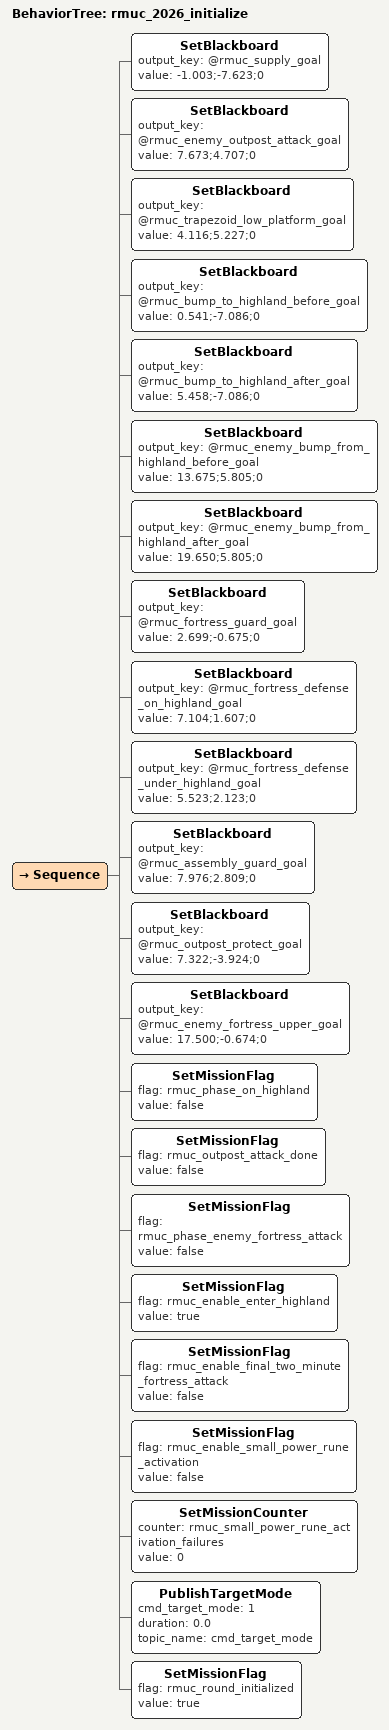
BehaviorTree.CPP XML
<?xml version="1.0" encoding="UTF-8"?>
<root BTCPP_format="4">

  <BehaviorTree ID="rmuc_2026_initialize">
    <Sequence>
      <!-- 补给和低地开局任务目标。 -->
      <SetBlackboard output_key="@rmuc_supply_goal"
                     value="-1.003;-7.623;0"/>
      <SetBlackboard output_key="@rmuc_enemy_outpost_attack_goal"
                     value="7.673;4.707;0"/>
      <SetBlackboard output_key="@rmuc_trapezoid_low_platform_goal"
                     value="4.116;5.227;0"/>
      <!-- 高地出入坡道目标：before/after 分别表示过坡前后的导航点。 -->
      <SetBlackboard output_key="@rmuc_bump_to_highland_before_goal"
                     value="0.541;-7.086;0"/>
      <SetBlackboard output_key="@rmuc_bump_to_highland_after_goal"
                     value="5.458;-7.086;0"/>
      <SetBlackboard output_key="@rmuc_enemy_bump_from_highland_before_goal"
                     value="13.675;5.805;0"/>
      <SetBlackboard output_key="@rmuc_enemy_bump_from_highland_after_goal"
                     value="19.650;5.805;0"/>
      <!-- 己方堡垒、基地防守和高地常规站位目标。 -->
      <SetBlackboard output_key="@rmuc_fortress_guard_goal"
                     value="2.699;-0.675;0"/>
      <SetBlackboard output_key="@rmuc_fortress_defense_on_highland_goal"
                     value="7.104;1.607;0"/>
      <SetBlackboard output_key="@rmuc_fortress_defense_under_highland_goal"
                     value="5.523;2.123;0"/>
      <SetBlackboard output_key="@rmuc_assembly_guard_goal"
                     value="7.976;2.809;0"/>
      <SetBlackboard output_key="@rmuc_outpost_protect_goal"
                     value="7.322;-3.924;0"/>
      <!-- 敌方堡垒进攻目标，默认只在最后两分钟进攻开关开启后使用。 -->
      <SetBlackboard output_key="@rmuc_enemy_fortress_upper_goal"
                     value="17.500;-0.674;0"/>
      <!--
        任务阶段标志：
        这些 flag 记录当前是否已经进入某个阶段，避免主循环重复执行一次性流程。
      -->
      <SetMissionFlag flag="rmuc_phase_on_highland"
                      value="false"/>
      <SetMissionFlag flag="rmuc_outpost_attack_done"
                      value="false"/>
      <SetMissionFlag flag="rmuc_phase_enemy_fortress_attack"
                      value="false"/>
      <!--
        策略功能开关：
        默认允许上高地；小能量机关和最后两分钟敌方堡垒进攻默认关闭，按赛场策略再打开。
      -->
      <SetMissionFlag flag="rmuc_enable_enter_highland"
                      value="true"/>
      <SetMissionFlag flag="rmuc_enable_final_two_minute_fortress_attack"
                      value="false"/>
      <SetMissionFlag flag="rmuc_enable_small_power_rune_activation"
                      value="false"/>
      <!-- 任务计数器：限制小能量机关连续尝试失败次数。 -->
      <SetMissionCounter counter="rmuc_small_power_rune_activation_failures"
                         value="0"/>
      <!-- 默认识别/打击模式：初始化结束后回到装甲板模式。 -->
      <PublishTargetMode cmd_target_mode="1"
                         duration="0.0"
                         topic_name="cmd_target_mode"/>
      <SetMissionFlag flag="rmuc_round_initialized"
                      value="true"/>
    </Sequence>
  </BehaviorTree>

</root>
